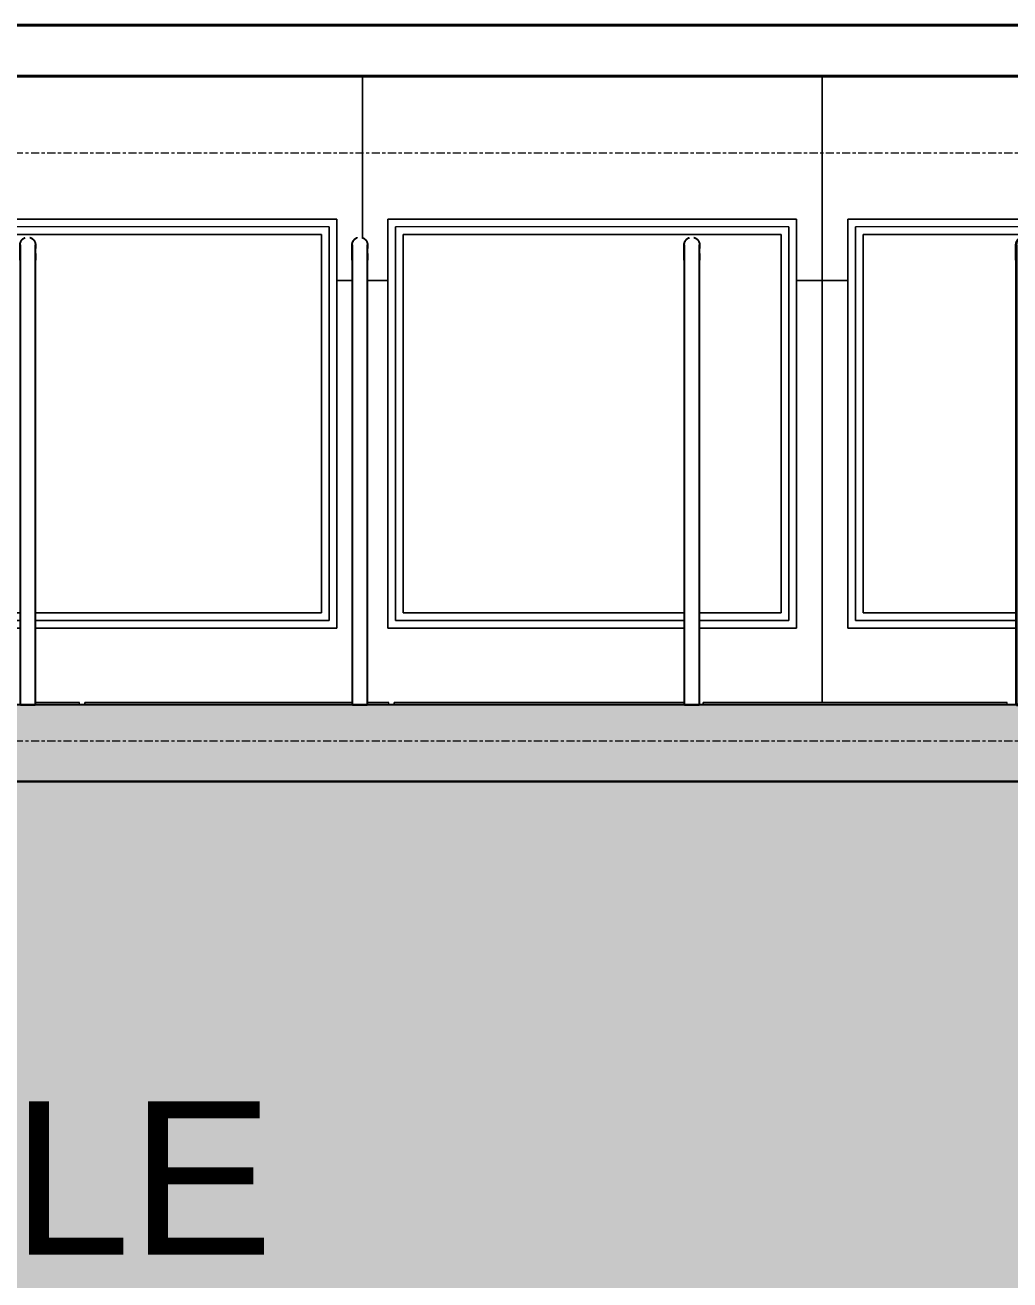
# Model space of a CAD drawing. Header units: millimetres. Extents: x 652554 to 1678317, y -308114 to 170803.
# Drawn here: x 742666 to 744594, y 152781 to 155235 of the extents above; entities that cross this region are included whole.
import ezdxf

# ---------------------------------------------------------------- set-up
doc = ezdxf.new("R2010")
doc.units = ezdxf.units.MM
doc.linetypes.add('Centre', pattern=[31.75, 6.35, -4.7625, 15.875, -4.7625])
doc.layers.add('000 - 0_HIDE_OBJ_FRAMING_DEF_SUB_1', color=251, linetype='Continuous')
doc.layers.add('DIM', color=1, linetype='Continuous')
for name, color, linetype, lineweight in [('A-DETL-GENF', 2, 'Continuous', 35), ('A-DETL-THIN', 1, 'Continuous', 25), ('A-FLOR-E', 2, 'Continuous', 35), ('A-FLOR-FNSH', 2, 'Continuous', 70), ('A-FLOR-LEVL', 3, 'Continuous', 9), ('A-FLOR-PATT', 1, 'Continuous', 70), ('A-GENM', 1, 'Continuous', 9), ('A-GLAZ-CURT', 2, 'Continuous', 9), ('C-PRKG', 2, 'Continuous', 35), ('C-PRKG-HDLN', 2, 'Continuous', 9), ('G-ANNO-TEXT', 3, 'Continuous', 9), ('I-WALL-E', 2, 'Continuous', 35), ('WALL-E', 2, 'Continuous', 35)]:
    doc.layers.add(name, color=color, linetype=linetype, lineweight=lineweight)
doc.styles.add('Arial_2', font='arial.ttf', dxfattribs={"height": 3})

# ---------------------------------------------------------------- blocks, each defined once
blk = doc.blocks.new('DPA_U BICYCLE PARKING - DPA_U BICYCLE PARKING_650mm-10731399-2240-01 ENTRANCE 2 ELEVATION 2')
at = {"layer": '000 - 0_HIDE_OBJ_FRAMING_DEF_SUB_1'}
for p, q in [((-31299, 102090), (-31299, 101220)), ((-31269, 101220), (-31269, 102090)), ((-30959, 101220), (-31609, 101220)), ((-31284, 101220), (-31298.5, 101220)), ((-31298.5, 101220), (-31284, 101220)), ((-31284, 101220), (-31298.5, 101220)), ((-31298.5, 101220), (-31284, 101220)), ((-31284, 101220), (-31269.5, 101220)), ((-31269.5, 101220), (-31284, 101220)), ((-31284, 101220), (-31269.5, 101220)), ((-31269.5, 101220), (-31284, 101220))]:
    blk.add_line(p, q, dxfattribs=at)
at = {"layer": '000 - 0_HIDE_OBJ_FRAMING_DEF_SUB_1', "flags": 128}
for points in [[(-31299, 102120), (-31299, 102120.6), (-31299, 102121.2), (-31298.9, 102121.8), (-31298.8, 102122.4), (-31298.7, 102123), (-31298.6, 102123.6), (-31298.4, 102124.1), (-31298.3, 102124.7), (-31298.1, 102125.3), (-31297.8, 102125.8), (-31297.6, 102126.4), (-31297.3, 102126.9), (-31297, 102127.5), (-31296.7, 102128), (-31296.4, 102128.5), (-31296, 102129), (-31295.7, 102129.4), (-31295.3, 102129.9), (-31294.9, 102130.3), (-31294.5, 102130.8), (-31294, 102131.2), (-31293.6, 102131.6), (-31293.1, 102131.9), (-31292.6, 102132.3), (-31292.1, 102132.6), (-31291.6, 102132.9), (-31291.1, 102133.2), (-31290.6, 102133.5), (-31290, 102133.8), (-31289.5, 102134), (-31288.9, 102134.2)], [(-31279.9, 102134.4), (-31279.3, 102134.2), (-31278.7, 102134), (-31278.2, 102133.8), (-31277.6, 102133.6), (-31277.1, 102133.3), (-31276.6, 102133), (-31276.1, 102132.7), (-31275.5, 102132.4), (-31275.1, 102132), (-31274.6, 102131.7), (-31274.1, 102131.3), (-31273.7, 102130.9), (-31273.3, 102130.5), (-31272.8, 102130), (-31272.5, 102129.6), (-31272.1, 102129.1), (-31271.7, 102128.6), (-31271.4, 102128.1), (-31271.1, 102127.6), (-31270.8, 102127.1), (-31270.5, 102126.5), (-31270.3, 102126), (-31270, 102125.4), (-31269.8, 102124.9), (-31269.6, 102124.3), (-31269.5, 102123.7), (-31269.3, 102123.1), (-31269.2, 102122.5), (-31269.1, 102122), (-31269.1, 102121.4), (-31269, 102120.8), (-31269, 102120.2), (-31269, 102120)], [(-31299, 102090), (-31299, 102091.2), (-31299, 102092.4), (-31299, 102093.6), (-31299, 102094.8), (-31299, 102096), (-31299, 102097.1), (-31299, 102098.3), (-31299, 102099.4), (-31299, 102100.6), (-31299, 102101.7), (-31299, 102102.8), (-31299, 102103.9), (-31299, 102104.9), (-31299, 102105.9), (-31299, 102106.9), (-31299, 102107.9), (-31299, 102108.9), (-31299, 102109.8), (-31299, 102110.7), (-31299, 102111.5), (-31299, 102112.3), (-31299, 102113.1), (-31299, 102113.9), (-31299, 102114.6), (-31299, 102115.2), (-31299, 102115.9), (-31299, 102116.5), (-31299, 102117), (-31299, 102117.5), (-31299, 102118), (-31299, 102118.4), (-31299, 102118.7), (-31299, 102119.1), (-31299, 102119.3), (-31299, 102119.6), (-31299, 102119.7), (-31299, 102119.9), (-31299, 102120), (-31299, 102120)], [(-31299, 102120), (-31299, 102120), (-31299, 102119.9), (-31299, 102119.8), (-31299, 102119.6), (-31299, 102119.4), (-31299, 102119.1), (-31299, 102118.8), (-31299, 102118.5), (-31299, 102118.1), (-31299, 102117.6), (-31299, 102117.1), (-31299, 102116.6), (-31299, 102116), (-31299, 102115.4), (-31299, 102114.8), (-31299, 102114.1), (-31299, 102113.3), (-31299, 102112.6), (-31299, 102111.7), (-31299, 102110.9), (-31299, 102110), (-31299, 102109.1), (-31299, 102108.2), (-31299, 102107.2), (-31299, 102106.2), (-31299, 102105.2), (-31299, 102104.1), (-31299, 102103.1), (-31299, 102102), (-31299, 102100.9), (-31299, 102099.7), (-31299, 102098.6), (-31299, 102097.4), (-31299, 102096.3), (-31299, 102095.1), (-31299, 102093.9), (-31299, 102092.7), (-31299, 102091.5), (-31299, 102090.3), (-31299, 102090)], [(-31269, 102120), (-31269, 102120), (-31269, 102119.9), (-31269, 102119.8), (-31269, 102119.6), (-31269, 102119.4), (-31269, 102119.1), (-31269, 102118.8), (-31269, 102118.5), (-31269, 102118.1), (-31269, 102117.6), (-31269, 102117.1), (-31269, 102116.6), (-31269, 102116), (-31269, 102115.4), (-31269, 102114.8), (-31269, 102114.1), (-31269, 102113.3), (-31269, 102112.6)], [(-31269, 102090), (-31269, 102091.2), (-31269, 102092.4), (-31269, 102093.6), (-31269, 102094.8), (-31269, 102096), (-31269, 102097.1), (-31269, 102098.3), (-31269, 102099.4), (-31269, 102100.6), (-31269, 102101.7), (-31269, 102102.8), (-31269, 102103.9), (-31269, 102104.9), (-31269, 102105.9), (-31269, 102106.9), (-31269, 102107.9), (-31269, 102108.9), (-31269, 102109.8), (-31269, 102110.7), (-31269, 102111.5), (-31269, 102112.3), (-31269, 102113.1), (-31269, 102113.9), (-31269, 102114.6), (-31269, 102115.2), (-31269, 102115.9), (-31269, 102116.5), (-31269, 102117), (-31269, 102117.5), (-31269, 102118), (-31269, 102118.4), (-31269, 102118.7), (-31269, 102119.1), (-31269, 102119.3), (-31269, 102119.6), (-31269, 102119.7), (-31269, 102119.9), (-31269, 102120), (-31269, 102120)], [(-31269, 102103.1), (-31269, 102102), (-31269, 102100.9), (-31269, 102099.7), (-31269, 102098.6), (-31269, 102097.4), (-31269, 102096.3), (-31269, 102095.1), (-31269, 102093.9), (-31269, 102092.7), (-31269, 102091.5), (-31269, 102090.3), (-31269, 102090)]]:
    blk.add_lwpolyline(points, dxfattribs=at)
blk = doc.blocks.new('DPA_U BICYCLE PARKING - DPA_U BICYCLE PARKING_650mm-V283-2240-01 ENTRANCE 2 ELEVATION 2')
at = {"layer": 'C-PRKG'}
for p, q in [((-26749, 102090), (-26749, 101220)), ((-26719, 101220), (-26719, 102090)), ((-26734, 101220), (-26748.5, 101220)), ((-26748.5, 101220), (-26734, 101220)), ((-26734, 101220), (-26748.5, 101220)), ((-26748.5, 101220), (-26734, 101220)), ((-26734, 101220), (-26719.5, 101220)), ((-26719.5, 101220), (-26734, 101220)), ((-26734, 101220), (-26719.5, 101220)), ((-26719.5, 101220), (-26734, 101220))]:
    blk.add_line(p, q, dxfattribs=at)
at = {"layer": 'C-PRKG', "flags": 128}
for points in [[(-26749, 102120), (-26749, 102120.6), (-26749, 102121.2), (-26748.9, 102121.8), (-26748.8, 102122.4), (-26748.7, 102123), (-26748.6, 102123.6), (-26748.4, 102124.1), (-26748.3, 102124.7), (-26748.1, 102125.3), (-26747.8, 102125.8), (-26747.6, 102126.4), (-26747.3, 102126.9), (-26747, 102127.5), (-26746.7, 102128), (-26746.4, 102128.5), (-26746, 102129), (-26745.7, 102129.4), (-26745.3, 102129.9), (-26744.9, 102130.3), (-26744.5, 102130.8), (-26744, 102131.2), (-26743.6, 102131.6), (-26743.1, 102131.9), (-26742.6, 102132.3), (-26742.1, 102132.6), (-26741.6, 102132.9), (-26741.1, 102133.2), (-26740.6, 102133.5), (-26740, 102133.8), (-26739.5, 102134), (-26738.9, 102134.2)], [(-26729.9, 102134.4), (-26729.3, 102134.2), (-26728.7, 102134), (-26728.2, 102133.8), (-26727.6, 102133.6), (-26727.1, 102133.3), (-26726.6, 102133), (-26726.1, 102132.7), (-26725.5, 102132.4), (-26725.1, 102132), (-26724.6, 102131.7), (-26724.1, 102131.3), (-26723.7, 102130.9), (-26723.3, 102130.5), (-26722.8, 102130), (-26722.5, 102129.6), (-26722.1, 102129.1), (-26721.7, 102128.6), (-26721.4, 102128.1), (-26721.1, 102127.6), (-26720.8, 102127.1), (-26720.5, 102126.5), (-26720.3, 102126), (-26720, 102125.4), (-26719.8, 102124.9), (-26719.6, 102124.3), (-26719.5, 102123.7), (-26719.3, 102123.1), (-26719.2, 102122.5), (-26719.1, 102122), (-26719.1, 102121.4), (-26719, 102120.8), (-26719, 102120.2), (-26719, 102120)], [(-26749, 102090), (-26749, 102091.2), (-26749, 102092.4), (-26749, 102093.6), (-26749, 102094.8), (-26749, 102096), (-26749, 102097.1), (-26749, 102098.3), (-26749, 102099.4), (-26749, 102100.6), (-26749, 102101.7), (-26749, 102102.8), (-26749, 102103.9), (-26749, 102104.9), (-26749, 102105.9), (-26749, 102106.9), (-26749, 102107.9), (-26749, 102108.9), (-26749, 102109.8), (-26749, 102110.7), (-26749, 102111.5), (-26749, 102112.3), (-26749, 102113.1), (-26749, 102113.9), (-26749, 102114.6), (-26749, 102115.2), (-26749, 102115.9), (-26749, 102116.5), (-26749, 102117), (-26749, 102117.5), (-26749, 102118), (-26749, 102118.4), (-26749, 102118.7), (-26749, 102119.1), (-26749, 102119.3), (-26749, 102119.6), (-26749, 102119.7), (-26749, 102119.9), (-26749, 102120), (-26749, 102120)], [(-26749, 102120), (-26749, 102120), (-26749, 102119.9), (-26749, 102119.8), (-26749, 102119.6), (-26749, 102119.4), (-26749, 102119.1), (-26749, 102118.8), (-26749, 102118.5), (-26749, 102118.1), (-26749, 102117.6), (-26749, 102117.1), (-26749, 102116.6), (-26749, 102116), (-26749, 102115.4), (-26749, 102114.8), (-26749, 102114.1), (-26749, 102113.3), (-26749, 102112.6), (-26749, 102111.7), (-26749, 102110.9), (-26749, 102110), (-26749, 102109.1), (-26749, 102108.2), (-26749, 102107.2), (-26749, 102106.2), (-26749, 102105.2), (-26749, 102104.1), (-26749, 102103.1), (-26749, 102102), (-26749, 102100.9), (-26749, 102099.7), (-26749, 102098.6), (-26749, 102097.4), (-26749, 102096.3), (-26749, 102095.1), (-26749, 102093.9), (-26749, 102092.7), (-26749, 102091.5), (-26749, 102090.3), (-26749, 102090)], [(-26719, 102120), (-26719, 102120), (-26719, 102119.9), (-26719, 102119.8), (-26719, 102119.6), (-26719, 102119.4), (-26719, 102119.1), (-26719, 102118.8), (-26719, 102118.5), (-26719, 102118.1), (-26719, 102117.6), (-26719, 102117.1), (-26719, 102116.6), (-26719, 102116), (-26719, 102115.4), (-26719, 102114.8), (-26719, 102114.1), (-26719, 102113.3), (-26719, 102112.6)], [(-26719, 102090), (-26719, 102091.2), (-26719, 102092.4), (-26719, 102093.6), (-26719, 102094.8), (-26719, 102096), (-26719, 102097.1), (-26719, 102098.3), (-26719, 102099.4), (-26719, 102100.6), (-26719, 102101.7), (-26719, 102102.8), (-26719, 102103.9), (-26719, 102104.9), (-26719, 102105.9), (-26719, 102106.9), (-26719, 102107.9), (-26719, 102108.9), (-26719, 102109.8), (-26719, 102110.7), (-26719, 102111.5), (-26719, 102112.3), (-26719, 102113.1), (-26719, 102113.9), (-26719, 102114.6), (-26719, 102115.2), (-26719, 102115.9), (-26719, 102116.5), (-26719, 102117), (-26719, 102117.5), (-26719, 102118), (-26719, 102118.4), (-26719, 102118.7), (-26719, 102119.1), (-26719, 102119.3), (-26719, 102119.6), (-26719, 102119.7), (-26719, 102119.9), (-26719, 102120), (-26719, 102120)], [(-26719, 102103.1), (-26719, 102102), (-26719, 102100.9), (-26719, 102099.7), (-26719, 102098.6), (-26719, 102097.4), (-26719, 102096.3), (-26719, 102095.1), (-26719, 102093.9), (-26719, 102092.7), (-26719, 102091.5), (-26719, 102090.3), (-26719, 102090)]]:
    blk.add_lwpolyline(points, dxfattribs=at)
at = {"layer": 'C-PRKG-HDLN'}
for p, q in [((-26618.3, 101220), (-27059, 101220)), ((-26409, 101220), (-26468.3, 101220))]:
    blk.add_line(p, q, dxfattribs=at)
blk = doc.blocks.new('DPA_CP_Entrance Facade Base Panel - Facade Base Panel-V380-2240-01 ENTRANCE 2 ELEVATION 2')
at = {"layer": 'A-GLAZ-CURT'}
for p, q in [((-28929, 102450), (-28029, 102450)), ((-28029, 102450), (-28929, 102450)), ((-28929, 101225), (-28929, 102450)), ((-28929, 102450), (-28929, 101225)), ((-28029, 102450), (-28029, 102133.3)), ((-28029, 102450), (-28029, 102133.3)), ((-28879, 101370), (-28879, 102170)), ((-28879, 102170), (-28879, 101370)), ((-28879, 102170), (-28079, 102170)), ((-28079, 102170), (-28879, 102170)), ((-28864, 101385), (-28864, 102155)), ((-28094, 102155), (-28864, 102155)), ((-28864, 102155), (-28864, 101385)), ((-28094, 102155), (-28864, 102155)), ((-28094, 102155), (-28094, 101385)), ((-28094, 101385), (-28094, 102155)), ((-28079, 102170), (-28079, 101370)), ((-28079, 101370), (-28079, 102170)), ((-28849, 101400), (-28849, 102140)), ((-28109, 102140), (-28849, 102140)), ((-28849, 102140), (-28849, 101400)), ((-28109, 102140), (-28849, 102140)), ((-28849, 102140), (-28849, 101400)), ((-28109, 102140), (-28849, 102140)), ((-28849, 102140), (-28109, 102140)), ((-28849, 101400), (-28849, 102140)), ((-28109, 102140), (-28109, 101400)), ((-28109, 101400), (-28109, 102140)), ((-28109, 101400), (-28109, 102140)), ((-28109, 102140), (-28109, 101400)), ((-28929, 102050), (-28879, 102050)), ((-28879, 102050), (-28929, 102050)), ((-28929, 101225), (-28929, 102050)), ((-28929, 102050), (-28929, 101225)), ((-28077.9, 102050), (-28049, 102050)), ((-28049, 102050), (-28077.9, 102050)), ((-28699, 101400), (-28849, 101400)), ((-28849, 101400), (-28699, 101400)), ((-28849, 101400), (-28699, 101400)), ((-28699, 101400), (-28849, 101400)), ((-28109, 101400), (-28669.1, 101400)), ((-28669.1, 101400), (-28109, 101400)), ((-28669.1, 101400), (-28109, 101400)), ((-28109, 101400), (-28669.1, 101400)), ((-28699, 101370), (-28879, 101370)), ((-28879, 101370), (-28699, 101370)), ((-28699, 101385), (-28864, 101385)), ((-28864, 101385), (-28699, 101385)), ((-28094, 101385), (-28669.1, 101385)), ((-28669.1, 101385), (-28094, 101385)), ((-28079, 101370), (-28669.1, 101370)), ((-28669.1, 101370), (-28079, 101370)), ((-28582.4, 101220), (-28572.1, 101220)), ((-28572.1, 101220), (-28582.4, 101220)), ((-28582.4, 101220), (-28572.1, 101220)), ((-28572.1, 101220), (-28582.4, 101220))]:
    blk.add_line(p, q, dxfattribs=at)
blk = doc.blocks.new('DPA_CP_Entrance Facade Base Panel - Facade Base Panel-V381-2240-01 ENTRANCE 2 ELEVATION 2')
at = {"layer": 'A-GLAZ-CURT'}
for p, q in [((-28029, 102450), (-27129, 102450)), ((-27129, 102450), (-28029, 102450)), ((-28029, 102133.3), (-28029, 102450)), ((-28029, 102450), (-28029, 102133.3)), ((-27129, 102450), (-27129, 101225)), ((-27129, 102450), (-27129, 101225)), ((-27979, 101370), (-27979, 102170)), ((-27979, 102170), (-27979, 101370)), ((-27979, 102170), (-27179, 102170)), ((-27179, 102170), (-27979, 102170)), ((-27964, 101385), (-27964, 102155)), ((-27194, 102155), (-27964, 102155)), ((-27964, 102155), (-27964, 101385)), ((-27194, 102155), (-27964, 102155)), ((-27194, 102155), (-27194, 101385)), ((-27194, 101385), (-27194, 102155)), ((-27179, 102170), (-27179, 101370)), ((-27179, 101370), (-27179, 102170)), ((-27949, 101400), (-27949, 102140)), ((-27209, 102140), (-27949, 102140)), ((-27949, 102140), (-27949, 101400)), ((-27209, 102140), (-27949, 102140)), ((-27949, 102140), (-27949, 101400)), ((-27209, 102140), (-27949, 102140)), ((-27949, 102140), (-27209, 102140)), ((-27949, 101400), (-27949, 102140)), ((-27209, 102140), (-27209, 101400)), ((-27209, 101400), (-27209, 102140)), ((-27209, 101400), (-27209, 102140)), ((-27209, 102140), (-27209, 101400)), ((-28019, 102050), (-27979, 102050)), ((-27979, 102050), (-28019, 102050)), ((-27179, 102050), (-27129, 102050)), ((-27129, 102050), (-27179, 102050)), ((-27129, 102050), (-27129, 101225)), ((-27129, 102050), (-27129, 101225)), ((-27399, 101400), (-27949, 101400)), ((-27949, 101400), (-27399, 101400)), ((-27949, 101400), (-27399, 101400)), ((-27399, 101400), (-27949, 101400)), ((-27209, 101400), (-27369.1, 101400)), ((-27369.1, 101400), (-27209, 101400)), ((-27369.1, 101400), (-27209, 101400)), ((-27209, 101400), (-27369.1, 101400)), ((-27399, 101370), (-27979, 101370)), ((-27979, 101370), (-27399, 101370)), ((-27399, 101385), (-27964, 101385)), ((-27964, 101385), (-27399, 101385)), ((-27194, 101385), (-27369.1, 101385)), ((-27369.1, 101385), (-27194, 101385)), ((-27179, 101370), (-27369.1, 101370)), ((-27369.1, 101370), (-27179, 101370)), ((-27977.1, 101220), (-27966.9, 101220)), ((-27966.9, 101220), (-27977.1, 101220)), ((-27977.1, 101220), (-27966.9, 101220)), ((-27966.9, 101220), (-27977.1, 101220)), ((-27371.9, 101220), (-27361.6, 101220)), ((-27361.6, 101220), (-27371.9, 101220)), ((-27371.9, 101220), (-27361.6, 101220)), ((-27361.6, 101220), (-27371.9, 101220))]:
    blk.add_line(p, q, dxfattribs=at)
blk = doc.blocks.new('DPA_CP_Entrance Facade Base Panel - Facade Base Panel-V382-2240-01 ENTRANCE 2 ELEVATION 2')
at = {"layer": 'A-GLAZ-CURT'}
for p, q in [((-27129, 102450), (-26229, 102450)), ((-26229, 102450), (-27129, 102450)), ((-27129, 101225), (-27129, 102450)), ((-27129, 102450), (-27129, 101225)), ((-26229, 102450), (-26229, 101225)), ((-26229, 102450), (-26229, 101225)), ((-27079, 101370), (-27079, 102170)), ((-27079, 102170), (-27079, 101370)), ((-27079, 102170), (-26625.8, 102170)), ((-26625.8, 102170), (-27079, 102170)), ((-27064, 101385), (-27064, 102155)), ((-26625.8, 102155), (-27064, 102155)), ((-27064, 102155), (-27064, 101385)), ((-26625.8, 102155), (-27064, 102155)), ((-26294, 102155), (-26460.9, 102155)), ((-26294, 102155), (-26460.9, 102155)), ((-26460.8, 102170), (-26279, 102170)), ((-26279, 102170), (-26460.8, 102170)), ((-26294, 102155), (-26294, 101385)), ((-26294, 101385), (-26294, 102155)), ((-26279, 102170), (-26279, 101370)), ((-26279, 101370), (-26279, 102170)), ((-27049, 101400), (-27049, 102140)), ((-26625.8, 102140), (-27049, 102140)), ((-27049, 102140), (-27049, 101400)), ((-26625.8, 102140), (-27049, 102140)), ((-27049, 102140), (-27049, 101400)), ((-26625.8, 102140), (-27049, 102140)), ((-27049, 102140), (-26625.8, 102140)), ((-27049, 101400), (-27049, 102140)), ((-26309, 102140), (-26460.9, 102140)), ((-26309, 102140), (-26460.9, 102140)), ((-26309, 102140), (-26460.9, 102140)), ((-26460.9, 102140), (-26309, 102140)), ((-26309, 102140), (-26309, 101400)), ((-26309, 101400), (-26309, 102140)), ((-26309, 101400), (-26309, 102140)), ((-26309, 102140), (-26309, 101400)), ((-27129, 102050), (-27079, 102050)), ((-27079, 102050), (-27129, 102050)), ((-27129, 101225), (-27129, 102050)), ((-27129, 102050), (-27129, 101225)), ((-26279, 102050), (-26229, 102050)), ((-26229, 102050), (-26279, 102050)), ((-26229, 102050), (-26229, 101225)), ((-26229, 102050), (-26229, 101225)), ((-26749, 101400), (-27049, 101400)), ((-27049, 101400), (-26749, 101400)), ((-27049, 101400), (-26749, 101400)), ((-26749, 101400), (-27049, 101400)), ((-26625.8, 101400), (-26719.1, 101400)), ((-26719.1, 101400), (-26625.8, 101400)), ((-26719.1, 101400), (-26625.8, 101400)), ((-26625.8, 101400), (-26719.1, 101400)), ((-26309, 101400), (-26460.8, 101400)), ((-26460.8, 101400), (-26309, 101400)), ((-26460.8, 101400), (-26309, 101400)), ((-26309, 101400), (-26460.8, 101400)), ((-26749, 101370), (-27079, 101370)), ((-27079, 101370), (-26749, 101370)), ((-26749, 101385), (-27064, 101385)), ((-27064, 101385), (-26749, 101385)), ((-26625.8, 101385), (-26719.1, 101385)), ((-26719.1, 101385), (-26625.8, 101385)), ((-26625.8, 101370), (-26719.1, 101370)), ((-26719.1, 101370), (-26625.8, 101370)), ((-26294, 101385), (-26460.8, 101385)), ((-26460.8, 101385), (-26294, 101385)), ((-26279, 101370), (-26460.8, 101370)), ((-26460.8, 101370), (-26279, 101370)), ((-26766.6, 101220), (-26756.3, 101220)), ((-26756.3, 101220), (-26766.6, 101220)), ((-26766.6, 101220), (-26756.3, 101220)), ((-26756.3, 101220), (-26766.6, 101220))]:
    blk.add_line(p, q, dxfattribs=at)
blk = doc.blocks.new('DPA_Drainage Gutter_Landscape_Type A - DPA_Drainage Gutter_Landscape_Type A-17956717-2240-01 ENTRANCE 2 ELEVATION 2')
at = {"layer": 'A-GENM'}
for p, q in [((-28669, 101225), (-28582.4, 101225)), ((-28582.4, 101225), (-28669, 101225)), ((-28664.3, 101225), (-28669, 101225)), ((-28669, 101225), (-28664.3, 101225)), ((-28664.3, 101225), (-28669, 101225)), ((-28669, 101225), (-28664.3, 101225)), ((-28589.4, 101225), (-28669, 101225)), ((-28669, 101225), (-28589.4, 101225)), ((-28589.4, 101225), (-28669, 101225)), ((-28669, 101225), (-28589.4, 101225)), ((-28643.4, 101225), (-28656.4, 101225)), ((-28656.4, 101225), (-28643.4, 101225)), ((-28643.4, 101225), (-28656.4, 101225)), ((-28656.4, 101225), (-28643.4, 101225)), ((-28623.4, 101225), (-28636.4, 101225)), ((-28636.4, 101225), (-28623.4, 101225)), ((-28623.4, 101225), (-28636.4, 101225)), ((-28636.4, 101225), (-28623.4, 101225)), ((-28603.4, 101225), (-28616.4, 101225)), ((-28616.4, 101225), (-28603.4, 101225)), ((-28603.4, 101225), (-28616.4, 101225)), ((-28616.4, 101225), (-28603.4, 101225)), ((-28589.4, 101225), (-28596.4, 101225)), ((-28596.4, 101225), (-28589.4, 101225)), ((-28589.4, 101225), (-28596.4, 101225)), ((-28596.4, 101225), (-28589.4, 101225)), ((-28582.4, 101220), (-28582.4, 101225)), ((-28582.4, 101220), (-28582.4, 101225)), ((-28572.1, 101225), (-28049, 101225)), ((-28049, 101225), (-28572.1, 101225)), ((-28572.1, 101225), (-28572.1, 101220)), ((-28572.1, 101220), (-28572.1, 101225)), ((-28558.1, 101225), (-28565.1, 101225)), ((-28565.1, 101225), (-28558.1, 101225)), ((-28558.1, 101225), (-28565.1, 101225)), ((-28565.1, 101225), (-28558.1, 101225)), ((-28049, 101225), (-28565.1, 101225)), ((-28565.1, 101225), (-28049, 101225)), ((-28049, 101225), (-28565.1, 101225)), ((-28565.1, 101225), (-28049, 101225)), ((-28538.1, 101225), (-28551.1, 101225)), ((-28551.1, 101225), (-28538.1, 101225)), ((-28538.1, 101225), (-28551.1, 101225)), ((-28551.1, 101225), (-28538.1, 101225)), ((-28518.1, 101225), (-28531.1, 101225)), ((-28531.1, 101225), (-28518.1, 101225)), ((-28518.1, 101225), (-28531.1, 101225)), ((-28531.1, 101225), (-28518.1, 101225)), ((-28498.1, 101225), (-28511.1, 101225)), ((-28511.1, 101225), (-28498.1, 101225)), ((-28498.1, 101225), (-28511.1, 101225)), ((-28511.1, 101225), (-28498.1, 101225)), ((-28478.1, 101225), (-28491.1, 101225)), ((-28491.1, 101225), (-28478.1, 101225)), ((-28478.1, 101225), (-28491.1, 101225)), ((-28491.1, 101225), (-28478.1, 101225)), ((-28458.1, 101225), (-28471.1, 101225)), ((-28471.1, 101225), (-28458.1, 101225)), ((-28458.1, 101225), (-28471.1, 101225)), ((-28471.1, 101225), (-28458.1, 101225)), ((-28438.1, 101225), (-28451.1, 101225)), ((-28451.1, 101225), (-28438.1, 101225)), ((-28438.1, 101225), (-28451.1, 101225)), ((-28451.1, 101225), (-28438.1, 101225)), ((-28418.1, 101225), (-28431.1, 101225)), ((-28431.1, 101225), (-28418.1, 101225)), ((-28418.1, 101225), (-28431.1, 101225)), ((-28431.1, 101225), (-28418.1, 101225)), ((-28398.1, 101225), (-28411.1, 101225)), ((-28411.1, 101225), (-28398.1, 101225)), ((-28398.1, 101225), (-28411.1, 101225)), ((-28411.1, 101225), (-28398.1, 101225)), ((-28378.1, 101225), (-28391.1, 101225)), ((-28391.1, 101225), (-28378.1, 101225)), ((-28378.1, 101225), (-28391.1, 101225)), ((-28391.1, 101225), (-28378.1, 101225)), ((-28358.1, 101225), (-28371.1, 101225)), ((-28371.1, 101225), (-28358.1, 101225)), ((-28358.1, 101225), (-28371.1, 101225)), ((-28371.1, 101225), (-28358.1, 101225)), ((-28338.1, 101225), (-28351.1, 101225)), ((-28351.1, 101225), (-28338.1, 101225)), ((-28338.1, 101225), (-28351.1, 101225)), ((-28351.1, 101225), (-28338.1, 101225)), ((-28318.1, 101225), (-28331.1, 101225)), ((-28331.1, 101225), (-28318.1, 101225)), ((-28318.1, 101225), (-28331.1, 101225)), ((-28331.1, 101225), (-28318.1, 101225)), ((-28298.1, 101225), (-28311.1, 101225)), ((-28311.1, 101225), (-28298.1, 101225)), ((-28298.1, 101225), (-28311.1, 101225)), ((-28311.1, 101225), (-28298.1, 101225)), ((-28278.1, 101225), (-28291.1, 101225)), ((-28291.1, 101225), (-28278.1, 101225)), ((-28278.1, 101225), (-28291.1, 101225)), ((-28291.1, 101225), (-28278.1, 101225)), ((-28258.1, 101225), (-28271.1, 101225)), ((-28271.1, 101225), (-28258.1, 101225)), ((-28258.1, 101225), (-28271.1, 101225)), ((-28271.1, 101225), (-28258.1, 101225)), ((-28238.1, 101225), (-28251.1, 101225)), ((-28251.1, 101225), (-28238.1, 101225)), ((-28238.1, 101225), (-28251.1, 101225)), ((-28251.1, 101225), (-28238.1, 101225)), ((-28218.1, 101225), (-28231.1, 101225)), ((-28231.1, 101225), (-28218.1, 101225)), ((-28218.1, 101225), (-28231.1, 101225)), ((-28231.1, 101225), (-28218.1, 101225)), ((-28198.1, 101225), (-28211.1, 101225)), ((-28211.1, 101225), (-28198.1, 101225)), ((-28198.1, 101225), (-28211.1, 101225)), ((-28211.1, 101225), (-28198.1, 101225)), ((-28178.1, 101225), (-28191.1, 101225)), ((-28191.1, 101225), (-28178.1, 101225)), ((-28178.1, 101225), (-28191.1, 101225)), ((-28191.1, 101225), (-28178.1, 101225)), ((-28158.1, 101225), (-28171.1, 101225)), ((-28171.1, 101225), (-28158.1, 101225)), ((-28158.1, 101225), (-28171.1, 101225)), ((-28171.1, 101225), (-28158.1, 101225)), ((-28138.1, 101225), (-28151.1, 101225)), ((-28151.1, 101225), (-28138.1, 101225)), ((-28138.1, 101225), (-28151.1, 101225)), ((-28151.1, 101225), (-28138.1, 101225)), ((-28118.1, 101225), (-28131.1, 101225)), ((-28131.1, 101225), (-28118.1, 101225)), ((-28118.1, 101225), (-28131.1, 101225)), ((-28131.1, 101225), (-28118.1, 101225)), ((-28098.1, 101225), (-28111.1, 101225)), ((-28111.1, 101225), (-28098.1, 101225)), ((-28098.1, 101225), (-28111.1, 101225)), ((-28111.1, 101225), (-28098.1, 101225)), ((-28078.1, 101225), (-28091.1, 101225)), ((-28091.1, 101225), (-28078.1, 101225)), ((-28078.1, 101225), (-28091.1, 101225)), ((-28091.1, 101225), (-28078.1, 101225)), ((-28058.1, 101225), (-28071.1, 101225)), ((-28071.1, 101225), (-28058.1, 101225)), ((-28058.1, 101225), (-28071.1, 101225)), ((-28071.1, 101225), (-28058.1, 101225)), ((-28049, 101225), (-28051.1, 101225)), ((-28051.1, 101225), (-28049, 101225)), ((-28049, 101225), (-28051.1, 101225)), ((-28051.1, 101225), (-28049, 101225)), ((-28019, 101225), (-27977.1, 101225)), ((-27977.1, 101225), (-28019, 101225)), ((-27984.1, 101225), (-28019, 101225)), ((-28019, 101225), (-27984.1, 101225)), ((-27984.1, 101225), (-28019, 101225)), ((-28019, 101225), (-27984.1, 101225)), ((-27998.1, 101225), (-28011.1, 101225)), ((-28011.1, 101225), (-27998.1, 101225)), ((-27998.1, 101225), (-28011.1, 101225)), ((-28011.1, 101225), (-27998.1, 101225)), ((-27984.1, 101225), (-27991.1, 101225)), ((-27991.1, 101225), (-27984.1, 101225)), ((-27984.1, 101225), (-27991.1, 101225)), ((-27991.1, 101225), (-27984.1, 101225)), ((-27977.1, 101220), (-27977.1, 101225)), ((-27977.1, 101220), (-27977.1, 101225)), ((-27966.9, 101225), (-27399, 101225)), ((-27399, 101225), (-27966.9, 101225)), ((-27966.9, 101225), (-27966.9, 101220)), ((-27966.9, 101220), (-27966.9, 101225)), ((-27952.9, 101225), (-27959.9, 101225)), ((-27959.9, 101225), (-27952.9, 101225)), ((-27952.9, 101225), (-27959.9, 101225)), ((-27959.9, 101225), (-27952.9, 101225)), ((-27399, 101225), (-27959.9, 101225)), ((-27959.9, 101225), (-27399, 101225)), ((-27399, 101225), (-27959.9, 101225)), ((-27959.9, 101225), (-27399, 101225)), ((-27932.9, 101225), (-27945.9, 101225)), ((-27945.9, 101225), (-27932.9, 101225)), ((-27932.9, 101225), (-27945.9, 101225)), ((-27945.9, 101225), (-27932.9, 101225)), ((-27912.9, 101225), (-27925.9, 101225)), ((-27925.9, 101225), (-27912.9, 101225)), ((-27912.9, 101225), (-27925.9, 101225)), ((-27925.9, 101225), (-27912.9, 101225)), ((-27892.9, 101225), (-27905.9, 101225)), ((-27905.9, 101225), (-27892.9, 101225)), ((-27892.9, 101225), (-27905.9, 101225)), ((-27905.9, 101225), (-27892.9, 101225)), ((-27872.9, 101225), (-27885.9, 101225)), ((-27885.9, 101225), (-27872.9, 101225)), ((-27872.9, 101225), (-27885.9, 101225)), ((-27885.9, 101225), (-27872.9, 101225)), ((-27852.9, 101225), (-27865.9, 101225)), ((-27865.9, 101225), (-27852.9, 101225)), ((-27852.9, 101225), (-27865.9, 101225)), ((-27865.9, 101225), (-27852.9, 101225)), ((-27832.9, 101225), (-27845.9, 101225)), ((-27845.9, 101225), (-27832.9, 101225)), ((-27832.9, 101225), (-27845.9, 101225)), ((-27845.9, 101225), (-27832.9, 101225)), ((-27812.9, 101225), (-27825.9, 101225)), ((-27825.9, 101225), (-27812.9, 101225)), ((-27812.9, 101225), (-27825.9, 101225)), ((-27825.9, 101225), (-27812.9, 101225)), ((-27792.9, 101225), (-27805.9, 101225)), ((-27805.9, 101225), (-27792.9, 101225)), ((-27792.9, 101225), (-27805.9, 101225)), ((-27805.9, 101225), (-27792.9, 101225)), ((-27772.9, 101225), (-27785.9, 101225)), ((-27785.9, 101225), (-27772.9, 101225)), ((-27772.9, 101225), (-27785.9, 101225)), ((-27785.9, 101225), (-27772.9, 101225)), ((-27752.9, 101225), (-27765.9, 101225)), ((-27765.9, 101225), (-27752.9, 101225)), ((-27752.9, 101225), (-27765.9, 101225)), ((-27765.9, 101225), (-27752.9, 101225)), ((-27732.9, 101225), (-27745.9, 101225)), ((-27745.9, 101225), (-27732.9, 101225)), ((-27732.9, 101225), (-27745.9, 101225)), ((-27745.9, 101225), (-27732.9, 101225)), ((-27712.9, 101225), (-27725.9, 101225)), ((-27725.9, 101225), (-27712.9, 101225)), ((-27712.9, 101225), (-27725.9, 101225)), ((-27725.9, 101225), (-27712.9, 101225)), ((-27692.9, 101225), (-27705.9, 101225)), ((-27705.9, 101225), (-27692.9, 101225)), ((-27692.9, 101225), (-27705.9, 101225)), ((-27705.9, 101225), (-27692.9, 101225)), ((-27672.9, 101225), (-27685.9, 101225)), ((-27685.9, 101225), (-27672.9, 101225)), ((-27672.9, 101225), (-27685.9, 101225)), ((-27685.9, 101225), (-27672.9, 101225)), ((-27652.9, 101225), (-27665.9, 101225)), ((-27665.9, 101225), (-27652.9, 101225)), ((-27652.9, 101225), (-27665.9, 101225)), ((-27665.9, 101225), (-27652.9, 101225)), ((-27632.9, 101225), (-27645.9, 101225)), ((-27645.9, 101225), (-27632.9, 101225)), ((-27632.9, 101225), (-27645.9, 101225)), ((-27645.9, 101225), (-27632.9, 101225)), ((-27612.9, 101225), (-27625.9, 101225)), ((-27625.9, 101225), (-27612.9, 101225)), ((-27612.9, 101225), (-27625.9, 101225)), ((-27625.9, 101225), (-27612.9, 101225)), ((-27592.9, 101225), (-27605.9, 101225)), ((-27605.9, 101225), (-27592.9, 101225)), ((-27592.9, 101225), (-27605.9, 101225)), ((-27605.9, 101225), (-27592.9, 101225)), ((-27572.9, 101225), (-27585.9, 101225)), ((-27585.9, 101225), (-27572.9, 101225)), ((-27572.9, 101225), (-27585.9, 101225)), ((-27585.9, 101225), (-27572.9, 101225)), ((-27552.9, 101225), (-27564.7, 101225)), ((-27564.7, 101225), (-27552.9, 101225)), ((-27552.9, 101225), (-27564.7, 101225)), ((-27564.7, 101225), (-27552.9, 101225)), ((-27532.9, 101225), (-27545.9, 101225)), ((-27545.9, 101225), (-27532.9, 101225)), ((-27532.9, 101225), (-27545.9, 101225)), ((-27545.9, 101225), (-27532.9, 101225)), ((-27512.9, 101225), (-27525.9, 101225)), ((-27525.9, 101225), (-27512.9, 101225)), ((-27512.9, 101225), (-27525.9, 101225)), ((-27525.9, 101225), (-27512.9, 101225)), ((-27492.9, 101225), (-27505.9, 101225)), ((-27505.9, 101225), (-27492.9, 101225)), ((-27492.9, 101225), (-27505.9, 101225)), ((-27505.9, 101225), (-27492.9, 101225)), ((-27472.9, 101225), (-27485.9, 101225)), ((-27485.9, 101225), (-27472.9, 101225)), ((-27472.9, 101225), (-27485.9, 101225)), ((-27485.9, 101225), (-27472.9, 101225)), ((-27452.9, 101225), (-27465.9, 101225)), ((-27465.9, 101225), (-27452.9, 101225)), ((-27452.9, 101225), (-27465.9, 101225)), ((-27465.9, 101225), (-27452.9, 101225)), ((-27432.9, 101225), (-27445.9, 101225)), ((-27445.9, 101225), (-27432.9, 101225)), ((-27432.9, 101225), (-27445.9, 101225)), ((-27445.9, 101225), (-27432.9, 101225)), ((-27412.9, 101225), (-27425.9, 101225)), ((-27425.9, 101225), (-27412.9, 101225)), ((-27412.9, 101225), (-27425.9, 101225)), ((-27425.9, 101225), (-27412.9, 101225)), ((-27399, 101225), (-27405.9, 101225)), ((-27405.9, 101225), (-27399, 101225)), ((-27399, 101225), (-27405.9, 101225)), ((-27405.9, 101225), (-27399, 101225)), ((-27361.6, 101225), (-26766.6, 101225)), ((-26766.6, 101225), (-27361.6, 101225)), ((-27361.6, 101225), (-27361.6, 101220)), ((-27361.6, 101220), (-27361.6, 101225)), ((-27347.6, 101225), (-27354.6, 101225)), ((-27354.6, 101225), (-27347.6, 101225)), ((-27347.6, 101225), (-27354.6, 101225)), ((-27354.6, 101225), (-27347.6, 101225)), ((-26773.6, 101225), (-27354.6, 101225)), ((-27354.6, 101225), (-26773.6, 101225)), ((-26773.6, 101225), (-27354.6, 101225)), ((-27354.6, 101225), (-26773.6, 101225)), ((-27327.6, 101225), (-27340.6, 101225)), ((-27340.6, 101225), (-27327.6, 101225)), ((-27327.6, 101225), (-27340.6, 101225)), ((-27340.6, 101225), (-27327.6, 101225)), ((-27307.6, 101225), (-27320.6, 101225)), ((-27320.6, 101225), (-27307.6, 101225)), ((-27307.6, 101225), (-27320.6, 101225)), ((-27320.6, 101225), (-27307.6, 101225)), ((-27287.6, 101225), (-27300.6, 101225)), ((-27300.6, 101225), (-27287.6, 101225)), ((-27287.6, 101225), (-27300.6, 101225)), ((-27300.6, 101225), (-27287.6, 101225)), ((-27267.6, 101225), (-27280.6, 101225)), ((-27280.6, 101225), (-27267.6, 101225)), ((-27267.6, 101225), (-27280.6, 101225)), ((-27280.6, 101225), (-27267.6, 101225)), ((-27247.6, 101225), (-27260.6, 101225)), ((-27260.6, 101225), (-27247.6, 101225)), ((-27247.6, 101225), (-27260.6, 101225)), ((-27260.6, 101225), (-27247.6, 101225)), ((-27227.6, 101225), (-27240.6, 101225)), ((-27240.6, 101225), (-27227.6, 101225)), ((-27227.6, 101225), (-27240.6, 101225)), ((-27240.6, 101225), (-27227.6, 101225)), ((-27207.6, 101225), (-27220.6, 101225)), ((-27220.6, 101225), (-27207.6, 101225)), ((-27207.6, 101225), (-27220.6, 101225)), ((-27220.6, 101225), (-27207.6, 101225)), ((-27187.6, 101225), (-27200.6, 101225)), ((-27200.6, 101225), (-27187.6, 101225)), ((-27187.6, 101225), (-27200.6, 101225)), ((-27200.6, 101225), (-27187.6, 101225)), ((-27167.6, 101225), (-27180.6, 101225)), ((-27180.6, 101225), (-27167.6, 101225)), ((-27167.6, 101225), (-27180.6, 101225)), ((-27180.6, 101225), (-27167.6, 101225)), ((-27147.6, 101225), (-27160.6, 101225)), ((-27160.6, 101225), (-27147.6, 101225)), ((-27147.6, 101225), (-27160.6, 101225)), ((-27160.6, 101225), (-27147.6, 101225)), ((-27127.6, 101225), (-27140.6, 101225)), ((-27140.6, 101225), (-27127.6, 101225)), ((-27127.6, 101225), (-27140.6, 101225)), ((-27140.6, 101225), (-27127.6, 101225)), ((-27107.6, 101225), (-27120.6, 101225)), ((-27120.6, 101225), (-27107.6, 101225)), ((-27107.6, 101225), (-27120.6, 101225)), ((-27120.6, 101225), (-27107.6, 101225)), ((-27087.6, 101225), (-27100.6, 101225)), ((-27100.6, 101225), (-27087.6, 101225)), ((-27087.6, 101225), (-27100.6, 101225)), ((-27100.6, 101225), (-27087.6, 101225)), ((-27067.6, 101225), (-27080.6, 101225)), ((-27080.6, 101225), (-27067.6, 101225)), ((-27067.6, 101225), (-27080.6, 101225)), ((-27080.6, 101225), (-27067.6, 101225)), ((-27047.6, 101225), (-27060.6, 101225)), ((-27060.6, 101225), (-27047.6, 101225)), ((-27047.6, 101225), (-27060.6, 101225)), ((-27060.6, 101225), (-27047.6, 101225)), ((-27027.6, 101225), (-27040.6, 101225)), ((-27040.6, 101225), (-27027.6, 101225)), ((-27027.6, 101225), (-27040.6, 101225)), ((-27040.6, 101225), (-27027.6, 101225)), ((-27007.6, 101225), (-27020.6, 101225)), ((-27020.6, 101225), (-27007.6, 101225)), ((-27007.6, 101225), (-27020.6, 101225)), ((-27020.6, 101225), (-27007.6, 101225)), ((-26987.6, 101225), (-27000.6, 101225)), ((-27000.6, 101225), (-26987.6, 101225)), ((-26987.6, 101225), (-27000.6, 101225)), ((-27000.6, 101225), (-26987.6, 101225)), ((-26967.6, 101225), (-26980.6, 101225)), ((-26980.6, 101225), (-26967.6, 101225)), ((-26967.6, 101225), (-26980.6, 101225)), ((-26980.6, 101225), (-26967.6, 101225)), ((-26947.6, 101225), (-26960.6, 101225)), ((-26960.6, 101225), (-26947.6, 101225)), ((-26947.6, 101225), (-26960.6, 101225)), ((-26960.6, 101225), (-26947.6, 101225)), ((-26927.6, 101225), (-26940.6, 101225)), ((-26940.6, 101225), (-26927.6, 101225)), ((-26927.6, 101225), (-26940.6, 101225)), ((-26940.6, 101225), (-26927.6, 101225)), ((-26907.6, 101225), (-26920.6, 101225)), ((-26920.6, 101225), (-26907.6, 101225)), ((-26907.6, 101225), (-26920.6, 101225)), ((-26920.6, 101225), (-26907.6, 101225)), ((-26887.6, 101225), (-26900.6, 101225)), ((-26900.6, 101225), (-26887.6, 101225)), ((-26887.6, 101225), (-26900.6, 101225)), ((-26900.6, 101225), (-26887.6, 101225)), ((-26867.6, 101225), (-26880.6, 101225)), ((-26880.6, 101225), (-26867.6, 101225)), ((-26867.6, 101225), (-26880.6, 101225)), ((-26880.6, 101225), (-26867.6, 101225)), ((-26847.6, 101225), (-26860.6, 101225)), ((-26860.6, 101225), (-26847.6, 101225)), ((-26847.6, 101225), (-26860.6, 101225)), ((-26860.6, 101225), (-26847.6, 101225)), ((-26827.6, 101225), (-26840.6, 101225)), ((-26840.6, 101225), (-26827.6, 101225)), ((-26827.6, 101225), (-26840.6, 101225)), ((-26840.6, 101225), (-26827.6, 101225)), ((-26807.6, 101225), (-26820.6, 101225)), ((-26820.6, 101225), (-26807.6, 101225)), ((-26807.6, 101225), (-26820.6, 101225)), ((-26820.6, 101225), (-26807.6, 101225)), ((-26787.6, 101225), (-26800.6, 101225)), ((-26800.6, 101225), (-26787.6, 101225)), ((-26787.6, 101225), (-26800.6, 101225)), ((-26800.6, 101225), (-26787.6, 101225)), ((-26773.6, 101225), (-26780.6, 101225)), ((-26780.6, 101225), (-26773.6, 101225)), ((-26773.6, 101225), (-26780.6, 101225)), ((-26780.6, 101225), (-26773.6, 101225)), ((-26766.6, 101220), (-26766.6, 101225)), ((-26766.6, 101220), (-26766.6, 101225))]:
    blk.add_line(p, q, dxfattribs=at)

msp = doc.modelspace()

# ---------------------------------------------------------------- hatches: boundary and pattern name
at = {"layer": 'A-DETL-GENF', "lineweight": 9}
h = msp.add_hatch(dxfattribs=at)
h.set_pattern_fill('FP_19', color=9, style=0, pattern_type=2)
h.set_pattern_definition([(45, (761426.9, 52685.5), (0, 449.0128), [317.5, -317.5]), (45, (761342.7, 52769.68), (0, 449.0128), [317.5, -317.5]), (45, (761258.5, 52853.87), (0, 449.0128), [317.5, -317.5]), (135, (761258.5, 52910), (-449.0128, 3e-14), [317.5, -317.5]), (135, (761342.7, 52994.2), (-449.0128, 3e-14), [317.5, -317.5]), (135, (761426.9, 53078.38), (-449.0128, 3e-14), [317.5, -317.5])])
h.paths.add_polyline_path([(748115.9456, 151947.1194), (762777.3002, 151947.1194), (762777.3002, 153755.4952), (725244.2325, 153755.4952), (725244.2325, 151947.1194), (747822.7185, 151947.1194)])
at = {"layer": 'A-FLOR-PATT', "lineweight": 9}
h = msp.add_hatch(dxfattribs=at)
h.set_pattern_fill('FP_11', color=256, style=0, pattern_type=2)
h.set_pattern_definition([(50, (761426.9, 52685.5), (728.7365, -63.7558), [76.2, -838.2]), (355, (761426.9, 52685.5), (-140.9716, 764.2276), [60.96, -670.56]), (100.451, (761487.6, 52680.2), (587.77, 700.4668), [64.76, -712.36]), (46.184, (761426.9, 52888.7), (1084.316, -168.171), [114.3, -1257.3]), (96.636, (761517.3, 52874.7), (949.61, 989.71), [97.14, -1068.54]), (351.184, (761426.9, 52888.7), (949.62, 989.701), [91.44, -1005.84]), (21, (761528.5, 52837.9), (606.458, -409.0606), [76.2, -838.2]), (326, (761528.5, 52837.9), (247.2083, 736.753), [60.96, -670.56]), (71.451, (761579, 52803.8), (853.6683, 327.6855), [64.76, -712.36]), (37.5, (761426.9, 52685.5), (12.3547, 338.2201), [33.528, -628.904, 33.528, -647.192, -673.1]), (37.5, (761426.9, 52685.5), (12.3547, 338.2201), [-1343.152, 33.528, -639.572]), (7.5, (761426.9, 52685.5), (267.2789, 400.7221), [33.528, -354.584, 33.528, -613.664, -256.54]), (7.5, (761426.9, 52685.5), (267.2789, 400.7221), [-1035.304, 33.528, -223.012]), (327.5, (761200.32, 52685.5), (542.3633, -22.91534), [33.528, -220.472, 33.528, -758.952, -1051.56]), (327.5, (761200.32, 52685.5), (542.3633, -22.91534), [-1046.48, 33.528, -1018.032]), (317.5, (761098.7, 52685.5), (592.517, 101.7071), [33.528, -296.672, 33.528, -492.76, -746.76]), (317.5, (761098.7, 52685.5), (592.517, 101.7071), [-856.488, 33.528, -713.232])])
h.paths.add_polyline_path([(728597.4073, 153755.4952), (751724.2123, 153755.4952), (751724.2123, 153905.4952), (728597.4073, 153905.4952)])

# ---------------------------------------------------------------- linework, layer by layer
at = {"layer": 'A-DETL-THIN'}
msp.add_line((762777.3002, 153755.4952), (725244.2325, 153755.4952), dxfattribs=at)
at = {"layer": 'A-FLOR-E'}
for p, q in [((739746.5516, 155235.4952), (748716.5516, 155235.4952)), ((745271.5516, 155235.4952), (742521.5516, 155235.4952)), ((748716.5516, 155135.4952), (739746.5516, 155135.4952)), ((741512.5559, 155135.4952), (748716.5516, 155135.4952))]:
    msp.add_line(p, q, dxfattribs=at)
at = {"layer": 'A-FLOR-FNSH', "color": 7, "lineweight": 25}
for p, q in [((751724.2123, 153905.4952), (728597.4073, 153905.4952)), ((728597.4073, 153755.4952), (751724.2123, 153755.4952))]:
    msp.add_line(p, q, dxfattribs=at)
at = {"layer": 'A-FLOR-LEVL', "linetype": 'Centre'}
for p, q in [((725077.5054, 155235.4952), (764749.6947, 155235.4952)), ((725077.5054, 154985.4952), (765118.3587, 154985.4952)), ((725077.5054, 153905.4952), (766666.9021, 153905.4952)), ((725077.5054, 153835.4952), (764833.4819, 153835.4952))]:
    msp.add_line(p, q, dxfattribs=at)
at = {"layer": 'DIM', "color": 6}
msp.add_lwpolyline([(734396.5516, 158230.4952), (755176.5766, 158230.4952), (755176.5766, 153905.4952), (734396.5516, 153905.4952)], close=True, dxfattribs=at)
at = {"layer": 'I-WALL-E'}
for p, q in [((741512.5559, 155135.4952), (748716.5516, 155135.4952)), ((748716.5516, 155135.4952), (741512.5559, 155135.4952))]:
    msp.add_line(p, q, dxfattribs=at)
at = {"layer": 'WALL-E'}
for p, q in [((739146.5516, 155135.4952), (748716.5516, 155135.4952)), ((748716.5516, 155135.4952), (739696.5516, 155135.4952))]:
    msp.add_line(p, q, dxfattribs=at)

# ---------------------------------------------------------------- block references
at = {"layer": 'A-GENM'}
msp.add_blockref('DPA_Drainage Gutter_Landscape_Type A - DPA_Drainage Gutter_Landscape_Type A-17956717-2240-01 ENTRANCE 2 ELEVATION 2', (771355.5694, 52685.4952), dxfattribs=at)
at = {"layer": 'A-GLAZ-CURT'}
for name in ['DPA_CP_Entrance Facade Base Panel - Facade Base Panel-V380-2240-01 ENTRANCE 2 ELEVATION 2', 'DPA_CP_Entrance Facade Base Panel - Facade Base Panel-V381-2240-01 ENTRANCE 2 ELEVATION 2', 'DPA_CP_Entrance Facade Base Panel - Facade Base Panel-V382-2240-01 ENTRANCE 2 ELEVATION 2']:
    msp.add_blockref(name, (771355.5694, 52685.4952), dxfattribs=at)
at = {"layer": 'C-PRKG'}
for name, p in [('DPA_U BICYCLE PARKING - DPA_U BICYCLE PARKING_650mm-10731399-2240-01 ENTRANCE 2 ELEVATION 2', (773955.5694, 52685.4952)), ('DPA_U BICYCLE PARKING - DPA_U BICYCLE PARKING_650mm-10731399-2240-01 ENTRANCE 2 ELEVATION 2', (774605.5694, 52685.4952)), ('DPA_U BICYCLE PARKING - DPA_U BICYCLE PARKING_650mm-10731399-2240-01 ENTRANCE 2 ELEVATION 2', (775255.5694, 52685.4952)), ('DPA_U BICYCLE PARKING - DPA_U BICYCLE PARKING_650mm-V283-2240-01 ENTRANCE 2 ELEVATION 2', (771355.5694, 52685.4952))]:
    msp.add_blockref(name, p, dxfattribs=at)

# ---------------------------------------------------------------- texts
at = {"layer": 'G-ANNO-TEXT', "color": 7, "insert": (741358.8737, 153129.9498), "char_height": 300, "width": 2340.9275, "attachment_point": 1, "style": 'Arial_2'}
msp.add_mtext('BICYCLE ', dxfattribs=at)

doc.saveas('drawing.dxf')
